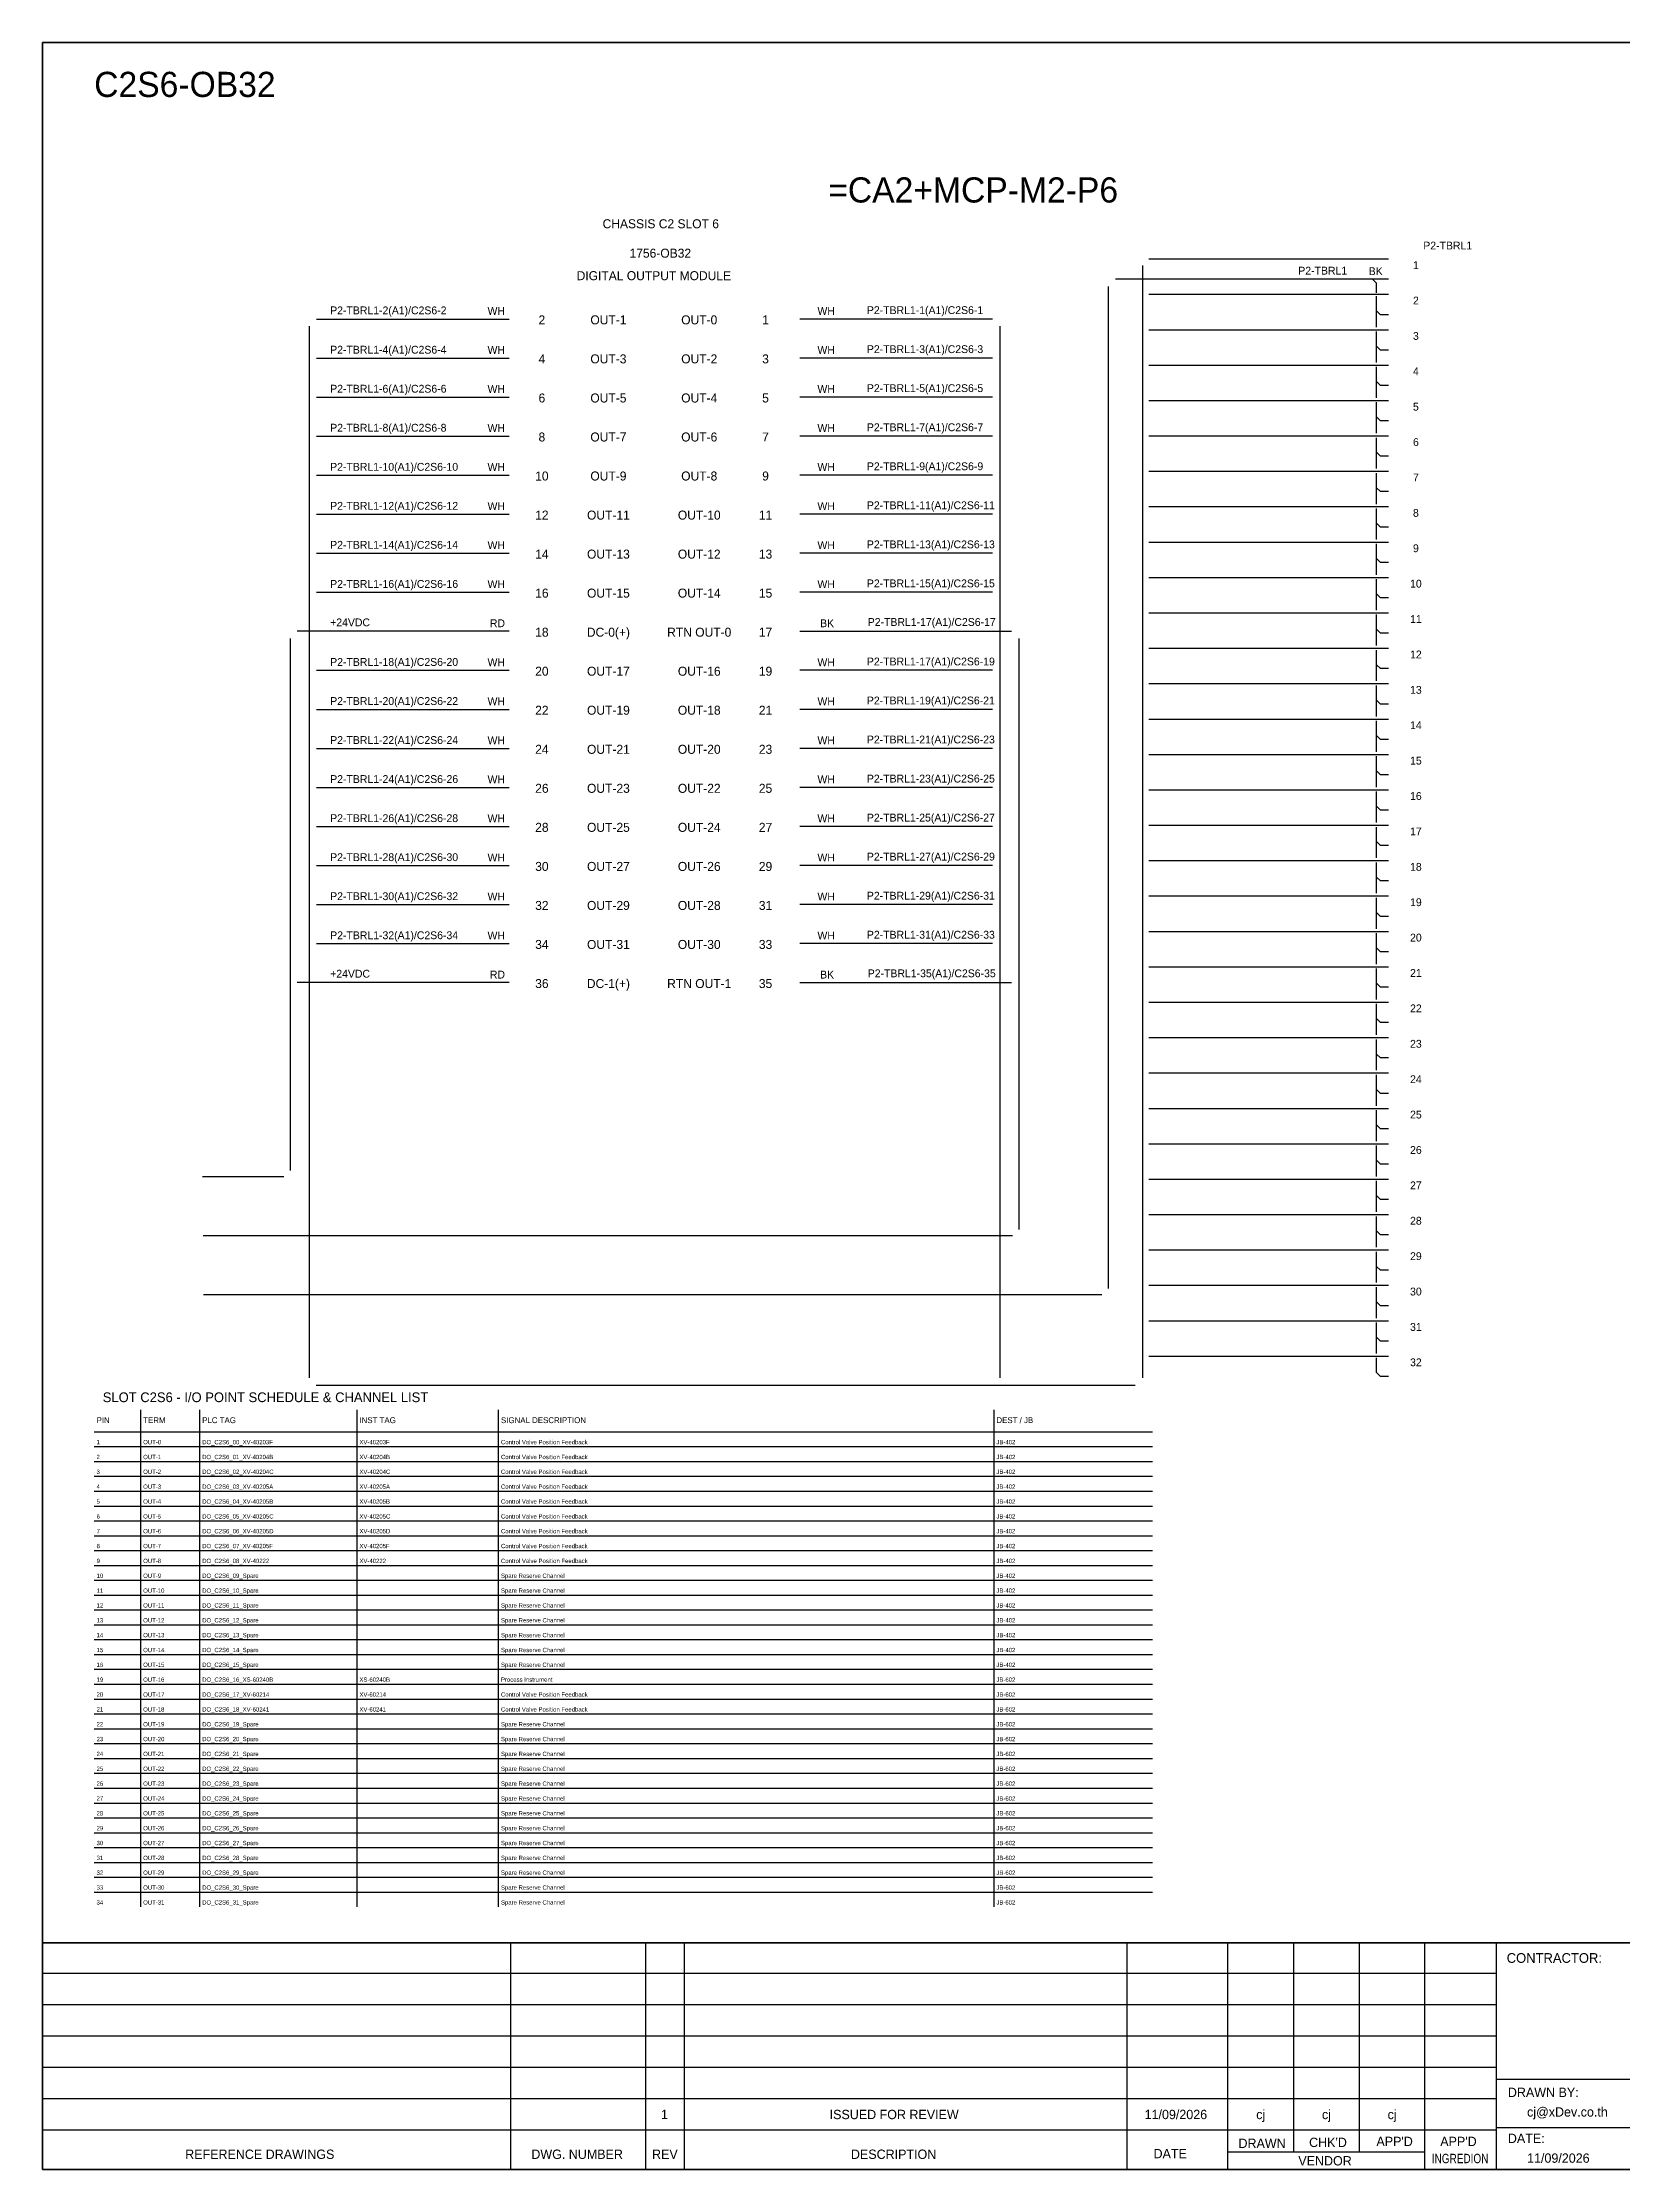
# Model space of a CAD drawing. Header units: metres. Extents: x 0 to 54213, y 0 to 2704.
# Drawn here: x 37740 to 39749, y 0 to 2704 of the extents above; entities that cross this region are included whole.
import ezdxf
from ezdxf.enums import TextEntityAlignment as Align

# ---------------------------------------------------------------- set-up
doc = ezdxf.new("R2010")
doc.units = ezdxf.units.M

msp = doc.modelspace()

# ---------------------------------------------------------------- linework, layer by layer
for p, q in [((39431, 2403.2), (39436, 2398.2)), ((39436, 2385.8), (39436, 2398.2)), ((39436, 2342.5), (39436, 2381.8)), ((39441, 2358.2), (39436, 2363.2)), ((39451.4, 2358.2), (39441, 2358.2)), ((39436, 2297.5), (39436, 2336.8)), ((39441, 2313.2), (39436, 2318.2)), ((39451.4, 2313.2), (39441, 2313.2)), ((39436, 2252.5), (39436, 2291.8)), ((39441, 2268.2), (39436, 2273.2)), ((39436, 2207.5), (39436, 2246.8)), ((39451.4, 2268.2), (39441, 2268.2)), ((39441, 2223.2), (39436, 2228.2)), ((39451.4, 2223.2), (39441, 2223.2)), ((39436, 2162.5), (39436, 2201.8)), ((39441, 2178.2), (39436, 2183.2)), ((39451.4, 2178.2), (39441, 2178.2)), ((39436, 2117.5), (39436, 2156.8)), ((39441, 2133.2), (39436, 2138.2)), ((39436, 2072.5), (39436, 2111.8)), ((39451.4, 2133.2), (39441, 2133.2)), ((39441, 2088.2), (39436, 2093.2)), ((39451.4, 2088.2), (39441, 2088.2)), ((39436, 2027.5), (39436, 2066.8)), ((39441, 2043.2), (39436, 2048.2)), ((39451.4, 2043.2), (39441, 2043.2)), ((39436, 1982.5), (39436, 2021.8)), ((39441, 1998.2), (39436, 2003.2)), ((39436, 1937.5), (39436, 1976.8)), ((39451.4, 1998.2), (39441, 1998.2)), ((39441, 1953.2), (39436, 1958.2)), ((39451.4, 1953.2), (39441, 1953.2)), ((39436, 1892.5), (39436, 1931.8)), ((39441, 1908.2), (39436, 1913.2)), ((39451.4, 1908.2), (39441, 1908.2)), ((39436, 1847.5), (39436, 1886.8)), ((39441, 1863.2), (39436, 1868.2)), ((39436, 1802.5), (39436, 1841.8)), ((39451.4, 1863.2), (39441, 1863.2)), ((39441, 1818.2), (39436, 1823.2)), ((39451.4, 1818.2), (39441, 1818.2)), ((39436, 1757.5), (39436, 1796.8)), ((39441, 1773.2), (39436, 1778.2)), ((39451.4, 1773.2), (39441, 1773.2)), ((39436, 1712.5), (39436, 1751.8)), ((39441, 1728.2), (39436, 1733.2)), ((39436, 1667.5), (39436, 1706.8)), ((39451.4, 1728.2), (39441, 1728.2)), ((39441, 1683.2), (39436, 1688.2)), ((39451.4, 1683.2), (39441, 1683.2)), ((39436, 1622.5), (39436, 1661.8)), ((39441, 1638.2), (39436, 1643.2)), ((39451.4, 1638.2), (39441, 1638.2)), ((39436, 1577.5), (39436, 1616.8)), ((39441, 1593.2), (39436, 1598.2)), ((39436, 1532.5), (39436, 1571.8)), ((39451.4, 1593.2), (39441, 1593.2)), ((39441, 1548.2), (39436, 1553.2)), ((39451.4, 1548.2), (39441, 1548.2)), ((39436, 1487.5), (39436, 1526.8)), ((39441, 1503.2), (39436, 1508.2)), ((39451.4, 1503.2), (39441, 1503.2)), ((39436, 1442.5), (39436, 1481.8)), ((39441, 1458.2), (39436, 1463.2)), ((39436, 1397.5), (39436, 1436.8)), ((39451.4, 1458.2), (39441, 1458.2)), ((39441, 1413.2), (39436, 1418.2)), ((39451.4, 1413.2), (39441, 1413.2)), ((39436, 1352.5), (39436, 1391.8)), ((39441, 1368.2), (39436, 1373.2)), ((39451.4, 1368.2), (39441, 1368.2)), ((39436, 1307.5), (39436, 1346.8)), ((39441, 1323.2), (39436, 1328.2)), ((39436, 1262.5), (39436, 1301.8)), ((39451.4, 1323.2), (39441, 1323.2)), ((39441, 1278.2), (39436, 1283.2)), ((39451.4, 1278.2), (39441, 1278.2)), ((39436, 1217.5), (39436, 1256.8)), ((39441, 1233.2), (39436, 1238.2)), ((39451.4, 1233.2), (39441, 1233.2)), ((39436, 1172.5), (39436, 1211.8)), ((39441, 1188.2), (39436, 1193.2)), ((39436, 1127.5), (39436, 1166.8)), ((39451.4, 1188.2), (39441, 1188.2)), ((39441, 1143.2), (39436, 1148.2)), ((39451.4, 1143.2), (39441, 1143.2)), ((39436, 1082.5), (39436, 1121.8)), ((39441, 1098.2), (39436, 1103.2)), ((39451.4, 1098.2), (39441, 1098.2)), ((39436, 1037.5), (39436, 1076.8)), ((39441, 1053.2), (39436, 1058.2)), ((39436, 1013.2), (39436, 1031.8)), ((39451.4, 1053.2), (39441, 1053.2)), ((39441, 1008.2), (39436, 1013.2)), ((39451.4, 1008.2), (39441, 1008.2))]:
    msp.add_line(p, q)
at = {"color": 1, "ltscale": 25.4}
for p, q in [((38333.1, 1955.7), (38063.7, 1955.7)), ((38054.6, 1946.5), (38054.6, 1270))]:
    msp.add_line(p, q, dxfattribs=at)
at = {"color": 7}
for p, q in [((37864.7, 333.8), (37864.7, 965.9)), ((37939.7, 333.8), (37939.7, 965.9)), ((38139.7, 333.8), (38139.7, 965.9)), ((38319.7, 333.8), (38319.7, 965.9)), ((38949.7, 333.8), (38949.7, 965.9)), ((37805.4, 937.9), (39151.2, 937.9))]:
    msp.add_line(p, q, dxfattribs=at)
at = {"color": 8}
for p, q in [((37805.4, 919), (39151.2, 919)), ((37805.4, 900.1), (39151.2, 900.1)), ((37805.4, 881.3), (39151.2, 881.3)), ((37805.4, 862.4), (39151.2, 862.4)), ((37805.4, 843.5), (39151.2, 843.5)), ((37805.4, 824.6), (39151.2, 824.6)), ((37805.4, 805.8), (39151.2, 805.8)), ((37805.4, 786.9), (39151.2, 786.9)), ((37805.4, 768), (39151.2, 768)), ((37805.4, 749.1), (39151.2, 749.1)), ((37805.4, 730.2), (39151.2, 730.2)), ((37805.4, 711.4), (39151.2, 711.4)), ((37805.4, 692.5), (39151.2, 692.5)), ((37805.4, 673.6), (39151.2, 673.6)), ((37805.4, 654.7), (39151.2, 654.7)), ((37805.4, 635.9), (39151.2, 635.9)), ((37805.4, 617), (39151.2, 617)), ((37805.4, 598.1), (39151.2, 598.1)), ((37805.4, 579.2), (39151.2, 579.2)), ((37805.4, 560.3), (39151.2, 560.3)), ((37805.4, 541.5), (39151.2, 541.5)), ((37805.4, 522.6), (39151.2, 522.6)), ((37805.4, 503.7), (39151.2, 503.7)), ((37805.4, 484.8), (39151.2, 484.8)), ((37805.4, 465.9), (39151.2, 465.9)), ((37805.4, 447.1), (39151.2, 447.1)), ((37805.4, 428.2), (39151.2, 428.2)), ((37805.4, 409.3), (39151.2, 409.3)), ((37805.4, 390.4), (39151.2, 390.4)), ((37805.4, 371.6), (39151.2, 371.6)), ((37805.4, 352.7), (39151.2, 352.7))]:
    msp.add_line(p, q, dxfattribs=at)
at = {"layer": 'GT_1', "color": 4}
for p, q in [((38335.1, 0), (38335.1, 288.2)), ((38507, 0), (38507, 288.2)), ((38556.2, 0), (38556.2, 288.2)), ((39118.8, 0), (39118.8, 288.2)), ((39247.1, 0), (39247.1, 288.2)), ((39330.7, 21.8), (39330.7, 288.2)), ((39414.2, 21.8), (39414.2, 288.2)), ((39497.5, 0), (39497.5, 288.2)), ((39588.5, 0), (39588.5, 288.2)), ((39588.5, 249.3), (37739.7, 249.3)), ((39588.5, 209.5), (37739.7, 209.5)), ((39588.5, 169.6), (37739.7, 169.6)), ((39588.5, 129.7), (37739.7, 129.7)), ((40375.5, 114.3), (39588.5, 114.3)), ((39588.5, 89.7), (37739.7, 89.7)), ((39588.4, 49.8), (37739.7, 49.8)), ((40375.5, 52.9), (39588.5, 52.9)), ((39497.5, 21.8), (39247.1, 21.8))]:
    msp.add_line(p, q, dxfattribs=at)
at = {"layer": 'HELPPOINT', "color": 4, "lineweight": 35}
for p, q in [((37739.7, 0), (37739.7, 2704.2)), ((37739.7, 2704.2), (41633, 2704.2)), ((37739.7, 0), (37739.7, 2704.2)), ((37739.7, 2704.2), (41633, 2704.2)), ((41633, 0), (37739.7, 0)), ((41633, 0), (37739.7, 0))]:
    msp.add_line(p, q, dxfattribs=at)
at = {"layer": 'IE-WIRE', "color": 4, "ltscale": 25.4}
for p, q in [((39138.3, 2420.7), (39138.3, 1006.3)), ((39451.4, 2428.7), (39146.3, 2428.7)), ((39451.4, 2383.7), (39146.3, 2383.7)), ((38087.9, 2352.7), (38333.1, 2352.7)), ((38947.9, 2352.7), (38702.6, 2352.7)), ((38078.7, 2343.6), (38078.7, 1006.3)), ((38957, 2343.6), (38957, 1006.3)), ((39451.4, 2338.7), (39146.3, 2338.7)), ((38087.9, 2303.1), (38333.1, 2303.1)), ((38947.9, 2303.1), (38702.6, 2303.1)), ((39451.4, 2293.7), (39146.3, 2293.7)), ((38087.9, 2253.5), (38333.1, 2253.5)), ((38947.9, 2253.5), (38702.6, 2253.5)), ((39451.4, 2248.7), (39146.3, 2248.7)), ((38087.9, 2203.8), (38333.1, 2203.8)), ((38947.9, 2203.8), (38702.6, 2203.8)), ((39451.4, 2203.7), (39146.3, 2203.7)), ((38087.9, 2154.2), (38333.1, 2154.2)), ((38947.9, 2154.2), (38702.6, 2154.2)), ((39451.4, 2158.7), (39146.3, 2158.7)), ((39451.4, 2113.7), (39146.3, 2113.7)), ((38087.9, 2104.6), (38333.1, 2104.6)), ((38947.9, 2104.6), (38702.6, 2104.6)), ((39451.4, 2068.7), (39146.3, 2068.7)), ((38087.9, 2055), (38333.1, 2055)), ((38947.9, 2055), (38702.6, 2055)), ((38087.9, 2005.3), (38333.1, 2005.3)), ((38947.9, 2005.3), (38702.6, 2005.3)), ((39451.4, 2023.7), (39146.3, 2023.7)), ((39451.4, 1978.7), (39146.3, 1978.7)), ((39451.4, 1933.7), (39146.3, 1933.7)), ((38087.9, 1906.1), (38333.1, 1906.1)), ((38947.9, 1906.1), (38702.6, 1906.1)), ((39451.4, 1888.7), (39146.3, 1888.7)), ((38087.9, 1856.4), (38333.1, 1856.4)), ((38947.9, 1856.4), (38702.6, 1856.4)), ((39451.4, 1843.7), (39146.3, 1843.7)), ((38087.9, 1806.8), (38333.1, 1806.8)), ((38947.9, 1806.8), (38702.6, 1806.8)), ((39451.4, 1798.7), (39146.3, 1798.7)), ((38087.9, 1757.2), (38333.1, 1757.2)), ((38947.9, 1757.2), (38702.6, 1757.2)), ((39451.4, 1753.7), (39146.3, 1753.7)), ((38087.9, 1707.5), (38333.1, 1707.5)), ((38947.9, 1707.5), (38702.6, 1707.5)), ((39451.4, 1708.7), (39146.3, 1708.7)), ((38087.9, 1657.9), (38333.1, 1657.9)), ((38947.9, 1657.9), (38702.6, 1657.9)), ((39451.4, 1663.7), (39146.3, 1663.7)), ((38087.9, 1608.3), (38333.1, 1608.3)), ((38947.9, 1608.3), (38702.6, 1608.3)), ((39451.4, 1618.7), (39146.3, 1618.7)), ((39451.4, 1573.7), (39146.3, 1573.7)), ((38087.9, 1558.6), (38333.1, 1558.6)), ((38947.9, 1558.6), (38702.6, 1558.6)), ((39451.4, 1528.7), (39146.3, 1528.7)), ((39451.4, 1483.7), (39146.3, 1483.7)), ((39451.4, 1438.7), (39146.3, 1438.7)), ((39451.4, 1393.7), (39146.3, 1393.7)), ((39451.4, 1348.7), (39146.3, 1348.7)), ((39451.4, 1303.7), (39146.3, 1303.7)), ((39451.4, 1258.7), (39146.3, 1258.7)), ((39451.4, 1213.7), (39146.3, 1213.7)), ((39451.4, 1168.7), (39146.3, 1168.7)), ((39451.4, 1123.7), (39146.3, 1123.7)), ((39451.4, 1078.7), (39146.3, 1078.7)), ((39451.4, 1033.7), (39146.3, 1033.7))]:
    msp.add_line(p, q, dxfattribs=at)
at = {"layer": 'IE-WIRE', "color": 7, "ltscale": 25.4}
for p, q in [((39094.8, 2394.1), (39094.8, 1119.9)), ((38702.6, 1955.7), (38972, 1955.7)), ((38981.1, 1946.5), (38981.1, 1194.9)), ((38702.6, 1509), (38972, 1509)), ((38973.1, 1186.9), (37943.8, 1186.9)), ((39086.8, 1111.9), (37944.5, 1111.9))]:
    msp.add_line(p, q, dxfattribs=at)
at = {"layer": 'IE-WIRE', "ltscale": 25.4}
msp.add_line((39451.4, 2403.2), (39104, 2403.2), dxfattribs=at)
at = {"layer": 'IE-WIRE', "color": 1, "ltscale": 25.4}
for p, q in [((38333.1, 1509), (38063.7, 1509)), ((38046.6, 1262), (37943.1, 1262))]:
    msp.add_line(p, q, dxfattribs=at)
at = {"layer": 'IE-WIRE', "color": 4}
msp.add_line((38087.8, 997.2), (39129.2, 997.2), dxfattribs=at)
at = {"layer": 'MEMBER', "color": 4, "lineweight": 35}
msp.add_line((37739.7, 288.2), (41633, 288.2), dxfattribs=at)
msp.add_line((37739.7, 288.2), (41633, 288.2), dxfattribs=at)

# ---------------------------------------------------------------- texts
at = {"color": 2}
msp.add_text('C2S6-OB32', height=32, dxfattribs=at).set_placement((37805.4, 2635))
for s, height, p in [('=CA2+MCP-M2-P6', 32, (38923.1, 2516.8)), ('CHASSIS C2 SLOT 6', 11.441, (38525.9, 2473.8)), ('1756-OB32', 11.44, (38525.3, 2436.4)), ('DIGITAL OUTPUT MODULE', 11.441, (38517.1, 2407.8)), ('2', 11.4, (38374.7, 2351.6)), ('OUT-1', 11.44, (38459.3, 2351.6)), ('OUT-0', 11.44, (38574.8, 2351.6)), ('1', 11.4, (38659.1, 2351.6)), ('4', 11.4, (38374.7, 2302)), ('OUT-3', 11.44, (38459.3, 2302)), ('OUT-2', 11.44, (38574.8, 2302)), ('3', 11.4, (38659.1, 2302)), ('6', 11.4, (38374.7, 2252.3)), ('OUT-5', 11.44, (38459.3, 2252.3)), ('OUT-4', 11.44, (38574.8, 2252.3)), ('5', 11.4, (38659.1, 2252.3)), ('8', 11.4, (38374.7, 2202.7)), ('OUT-7', 11.44, (38459.3, 2202.7)), ('OUT-6', 11.44, (38574.8, 2202.7)), ('7', 11.4, (38659.1, 2202.7)), ('10', 11.44, (38374.7, 2153.1)), ('OUT-9', 11.44, (38459.3, 2153.1)), ('OUT-8', 11.44, (38574.8, 2153.1)), ('9', 11.4, (38659.1, 2153.1)), ('12', 11.44, (38374.7, 2103.4)), ('OUT-11', 11.44, (38459.3, 2103.4)), ('OUT-10', 11.44, (38574.8, 2103.4)), ('11', 11.44, (38659.1, 2103.4)), ('14', 11.44, (38374.7, 2053.8)), ('OUT-13', 11.44, (38459.3, 2053.8)), ('OUT-12', 11.44, (38574.8, 2053.8)), ('13', 11.44, (38659.1, 2053.8)), ('16', 11.44, (38374.7, 2004.2)), ('OUT-15', 11.44, (38459.3, 2004.2)), ('OUT-14', 11.44, (38574.8, 2004.2)), ('15', 11.44, (38659.1, 2004.2)), ('18', 11.44, (38374.7, 1954.5)), ('DC-0(+)', 11.44, (38459.3, 1954.5)), ('RTN OUT-0', 11.44, (38574.8, 1954.5)), ('17', 11.44, (38659.1, 1954.5)), ('20', 11.44, (38374.7, 1904.9)), ('OUT-17', 11.44, (38459.3, 1904.9)), ('OUT-16', 11.44, (38574.8, 1904.9)), ('19', 11.44, (38659.1, 1904.9)), ('22', 11.44, (38374.7, 1855.3)), ('OUT-19', 11.44, (38459.3, 1855.3)), ('OUT-18', 11.44, (38574.8, 1855.3)), ('21', 11.44, (38659.1, 1855.3)), ('24', 11.44, (38374.7, 1805.6)), ('OUT-21', 11.44, (38459.3, 1805.6)), ('OUT-20', 11.44, (38574.8, 1805.6)), ('23', 11.44, (38659.1, 1805.6)), ('26', 11.44, (38374.7, 1756)), ('OUT-23', 11.44, (38459.3, 1756)), ('OUT-22', 11.44, (38574.8, 1756)), ('25', 11.44, (38659.1, 1756)), ('28', 11.44, (38374.7, 1706.4)), ('OUT-25', 11.44, (38459.3, 1706.4)), ('OUT-24', 11.44, (38574.8, 1706.4)), ('27', 11.44, (38659.1, 1706.4)), ('30', 11.44, (38374.7, 1656.7)), ('OUT-27', 11.44, (38459.3, 1656.7)), ('OUT-26', 11.44, (38574.8, 1656.7)), ('29', 11.44, (38659.1, 1656.7)), ('32', 11.44, (38374.7, 1607.1)), ('OUT-29', 11.44, (38459.3, 1607.1)), ('OUT-28', 11.44, (38574.8, 1607.1)), ('31', 11.44, (38659.1, 1607.1)), ('34', 11.44, (38374.7, 1557.5)), ('OUT-31', 11.44, (38459.3, 1557.5)), ('OUT-30', 11.44, (38574.8, 1557.5)), ('33', 11.44, (38659.1, 1557.5)), ('36', 11.44, (38374.7, 1507.8)), ('DC-1(+)', 11.44, (38459.3, 1507.8)), ('RTN OUT-1', 11.44, (38574.8, 1507.8)), ('35', 11.44, (38659.1, 1507.8))]:
    msp.add_text(s, height=height, dxfattribs=at).set_placement(p, align=Align.MIDDLE_CENTER)
at = {"color": 4}
for s, p in [('P2-TBRL1', (39526.6, 2446.1)), ('1', (39486.1, 2421.2)), ('2', (39486.1, 2376.2)), ('3', (39486.1, 2331.2)), ('4', (39486.1, 2286.2)), ('5', (39486.1, 2241.2)), ('6', (39486.1, 2196.2)), ('7', (39486.1, 2151.2)), ('8', (39486.1, 2106.2)), ('9', (39486.1, 2061.2)), ('10', (39486.1, 2016.2)), ('11', (39486.1, 1971.2)), ('12', (39486.1, 1926.2)), ('13', (39486.1, 1881.2)), ('14', (39486.1, 1836.2)), ('15', (39486.1, 1791.2)), ('16', (39486.1, 1746.2)), ('17', (39486.1, 1701.2)), ('18', (39486.1, 1656.2)), ('19', (39486.1, 1611.2)), ('20', (39486.1, 1566.2)), ('21', (39486.1, 1521.2)), ('22', (39486.1, 1476.2)), ('23', (39486.1, 1431.2)), ('24', (39486.1, 1386.2)), ('25', (39486.1, 1341.2)), ('26', (39486.1, 1296.2)), ('27', (39486.1, 1251.2)), ('28', (39486.1, 1206.2)), ('29', (39486.1, 1161.2)), ('30', (39486.1, 1116.2)), ('31', (39486.1, 1071.2)), ('32', (39486.1, 1026.2))]:
    msp.add_text(s, height=9.95, dxfattribs=at).set_placement(p, align=Align.MIDDLE_CENTER)
for s, p in [('P2-TBRL1', (39398.7, 2409.2)), ('BK', (39443.9, 2408.5))]:
    msp.add_text(s, height=9.95).set_placement(p, align=Align.RIGHT)
for s, height, p in [('P2-TBRL1-2(A1)/C2S6-2', 9.949, (38105.5, 2358.7)), ('WH', 9.95, (38305.6, 2358)), ('WH', 9.95, (38725.1, 2358)), ('P2-TBRL1-1(A1)/C2S6-1', 9.949, (38788, 2359)), ('P2-TBRL1-4(A1)/C2S6-4', 9.949, (38105.5, 2308.7)), ('WH', 9.95, (38305.6, 2308.4)), ('WH', 9.95, (38725.1, 2308.4)), ('P2-TBRL1-3(A1)/C2S6-3', 9.949, (38788, 2309.4)), ('P2-TBRL1-6(A1)/C2S6-6', 9.949, (38105.5, 2259.1)), ('WH', 9.95, (38305.6, 2258.7)), ('WH', 9.95, (38725.1, 2258.7)), ('P2-TBRL1-5(A1)/C2S6-5', 9.949, (38788, 2259.8)), ('P2-TBRL1-8(A1)/C2S6-8', 9.949, (38105.5, 2209.5)), ('WH', 9.95, (38305.6, 2209.1)), ('WH', 9.95, (38725.1, 2209.1)), ('P2-TBRL1-7(A1)/C2S6-7', 9.949, (38788, 2210.1)), ('P2-TBRL1-10(A1)/C2S6-10', 9.949, (38105.5, 2159.8)), ('WH', 9.95, (38305.6, 2159.5)), ('WH', 9.95, (38725.1, 2159.5)), ('P2-TBRL1-9(A1)/C2S6-9', 9.949, (38788, 2160.5)), ('P2-TBRL1-12(A1)/C2S6-12', 9.949, (38105.5, 2110.2)), ('WH', 9.95, (38305.6, 2109.8)), ('WH', 9.95, (38725.1, 2109.8)), ('P2-TBRL1-11(A1)/C2S6-11', 9.949, (38788, 2110.9)), ('P2-TBRL1-14(A1)/C2S6-14', 9.949, (38105.5, 2060.6)), ('WH', 9.95, (38305.6, 2060.2)), ('WH', 9.95, (38725.1, 2060.2)), ('P2-TBRL1-13(A1)/C2S6-13', 9.949, (38788, 2061.2)), ('P2-TBRL1-16(A1)/C2S6-16', 9.949, (38105.5, 2010.9)), ('WH', 9.95, (38305.6, 2010.6)), ('WH', 9.95, (38725.1, 2010.6)), ('P2-TBRL1-15(A1)/C2S6-15', 9.949, (38788, 2011.6)), ('P2-TBRL1-18(A1)/C2S6-20', 9.949, (38105.5, 1911.7)), ('WH', 9.95, (38305.6, 1911.3)), ('WH', 9.95, (38725.1, 1911.3)), ('P2-TBRL1-17(A1)/C2S6-19', 9.949, (38788, 1912.3)), ('P2-TBRL1-20(A1)/C2S6-22', 9.949, (38105.5, 1862)), ('WH', 9.95, (38305.6, 1861.7)), ('WH', 9.95, (38725.1, 1861.7)), ('P2-TBRL1-19(A1)/C2S6-21', 9.949, (38788, 1862.7)), ('P2-TBRL1-22(A1)/C2S6-24', 9.949, (38105.5, 1812.4)), ('WH', 9.95, (38305.6, 1812)), ('WH', 9.95, (38725.1, 1812)), ('P2-TBRL1-21(A1)/C2S6-23', 9.949, (38788, 1813.1)), ('P2-TBRL1-24(A1)/C2S6-26', 9.949, (38105.5, 1762.8)), ('WH', 9.95, (38305.6, 1762.4)), ('WH', 9.95, (38725.1, 1762.4)), ('P2-TBRL1-23(A1)/C2S6-25', 9.949, (38788, 1763.4)), ('P2-TBRL1-26(A1)/C2S6-28', 9.949, (38105.5, 1713.1)), ('WH', 9.95, (38305.6, 1712.8)), ('WH', 9.95, (38725.1, 1712.8)), ('P2-TBRL1-25(A1)/C2S6-27', 9.949, (38788, 1713.8)), ('P2-TBRL1-28(A1)/C2S6-30', 9.949, (38105.5, 1663.5)), ('WH', 9.95, (38305.6, 1663.1)), ('WH', 9.95, (38725.1, 1663.1)), ('P2-TBRL1-27(A1)/C2S6-29', 9.949, (38788, 1664.2)), ('P2-TBRL1-30(A1)/C2S6-32', 9.949, (38105.5, 1613.9)), ('WH', 9.95, (38305.6, 1613.5)), ('WH', 9.95, (38725.1, 1613.5)), ('P2-TBRL1-29(A1)/C2S6-31', 9.949, (38788, 1614.5)), ('P2-TBRL1-32(A1)/C2S6-34', 9.949, (38105.5, 1564.2)), ('WH', 9.95, (38305.6, 1563.9)), ('WH', 9.95, (38725.1, 1563.9)), ('P2-TBRL1-31(A1)/C2S6-33', 9.949, (38788, 1564.9))]:
    msp.add_text(s, height=height, dxfattribs=at).set_placement(p)
at = {"color": 1}
for s, p in [('+24VDC', (38105.5, 1962)), ('RD', (38308.6, 1960.9)), ('+24VDC', (38105.5, 1515.3)), ('RD', (38308.6, 1514.2))]:
    msp.add_text(s, height=9.95, dxfattribs=at).set_placement(p)
at = {"color": 7}
for s, height, p in [('BK', 9.95, (38728.5, 1960.9)), ('P2-TBRL1-17(A1)/C2S6-17', 9.949, (38789.1, 1962.5)), ('BK', 9.95, (38728.5, 1514.2)), ('P2-TBRL1-35(A1)/C2S6-35', 9.949, (38789.1, 1515.8)), ('1', 5.5, (37808.4, 922)), ('OUT-0', 5.5, (37867.7, 922)), ('DO_C2S6_00_XV-40203F', 5.5, (37942.7, 922)), ('XV-40203F', 5.5, (38142.7, 922)), ('Control Valve Position Feedback', 5.5, (38322.7, 922)), ('JB-402', 5.5, (38952.7, 922)), ('2', 5.5, (37808.4, 903.1)), ('OUT-1', 5.5, (37867.7, 903.1)), ('DO_C2S6_01_XV-40204B', 5.5, (37942.7, 903.1)), ('XV-40204B', 5.5, (38142.7, 903.1)), ('Control Valve Position Feedback', 5.5, (38322.7, 903.1)), ('JB-402', 5.5, (38952.7, 903.1)), ('4', 5.5, (37808.4, 865.4)), ('3', 5.5, (37808.4, 884.3)), ('OUT-2', 5.5, (37867.7, 884.3)), ('OUT-3', 5.5, (37867.7, 865.4)), ('DO_C2S6_02_XV-40204C', 5.5, (37942.7, 884.3)), ('DO_C2S6_03_XV-40205A', 5.5, (37942.7, 865.4)), ('XV-40204C', 5.5, (38142.7, 884.3)), ('XV-40205A', 5.5, (38142.7, 865.4)), ('Control Valve Position Feedback', 5.5, (38322.7, 884.3)), ('Control Valve Position Feedback', 5.5, (38322.7, 865.4)), ('JB-402', 5.5, (38952.7, 884.3)), ('JB-402', 5.5, (38952.7, 865.4)), ('5', 5.5, (37808.4, 846.5)), ('OUT-4', 5.5, (37867.7, 846.5)), ('DO_C2S6_04_XV-40205B', 5.5, (37942.7, 846.5)), ('XV-40205B', 5.5, (38142.7, 846.5)), ('Control Valve Position Feedback', 5.5, (38322.7, 846.5)), ('JB-402', 5.5, (38952.7, 846.5)), ('6', 5.5, (37808.4, 827.6)), ('7', 5.5, (37808.4, 808.8)), ('OUT-5', 5.5, (37867.7, 827.6)), ('OUT-6', 5.5, (37867.7, 808.8)), ('DO_C2S6_05_XV-40205C', 5.5, (37942.7, 827.6)), ('DO_C2S6_06_XV-40205D', 5.5, (37942.7, 808.8)), ('XV-40205C', 5.5, (38142.7, 827.6)), ('XV-40205D', 5.5, (38142.7, 808.8)), ('Control Valve Position Feedback', 5.5, (38322.7, 827.6)), ('Control Valve Position Feedback', 5.5, (38322.7, 808.8)), ('JB-402', 5.5, (38952.7, 827.6)), ('JB-402', 5.5, (38952.7, 808.8)), ('8', 5.5, (37808.4, 789.9)), ('OUT-7', 5.5, (37867.7, 789.9)), ('DO_C2S6_07_XV-40205F', 5.5, (37942.7, 789.9)), ('XV-40205F', 5.5, (38142.7, 789.9)), ('Control Valve Position Feedback', 5.5, (38322.7, 789.9)), ('JB-402', 5.5, (38952.7, 789.9)), ('9', 5.5, (37808.4, 771)), ('10', 5.5, (37808.4, 752.1)), ('OUT-8', 5.5, (37867.7, 771)), ('OUT-9', 5.5, (37867.7, 752.1)), ('DO_C2S6_08_XV-40222', 5.5, (37942.7, 771)), ('DO_C2S6_09_Spare', 5.5, (37942.7, 752.1)), ('XV-40222', 5.5, (38142.7, 771)), ('Spare Reserve Channel', 5.5, (38322.7, 752.1)), ('Control Valve Position Feedback', 5.5, (38322.7, 771)), ('JB-402', 5.5, (38952.7, 771)), ('JB-402', 5.5, (38952.7, 752.1)), ('11', 5.5, (37808.4, 733.2)), ('OUT-10', 5.5, (37867.7, 733.2)), ('DO_C2S6_10_Spare', 5.5, (37942.7, 733.2)), ('Spare Reserve Channel', 5.5, (38322.7, 733.2)), ('JB-402', 5.5, (38952.7, 733.2)), ('12', 5.5, (37808.4, 714.4)), ('OUT-11', 5.5, (37867.7, 714.4)), ('DO_C2S6_11_Spare', 5.5, (37942.7, 714.4)), ('Spare Reserve Channel', 5.5, (38322.7, 714.4)), ('JB-402', 5.5, (38952.7, 714.4)), ('13', 5.5, (37808.4, 695.5)), ('14', 5.5, (37808.4, 676.6)), ('OUT-12', 5.5, (37867.7, 695.5)), ('OUT-13', 5.5, (37867.7, 676.6)), ('DO_C2S6_12_Spare', 5.5, (37942.7, 695.5)), ('DO_C2S6_13_Spare', 5.5, (37942.7, 676.6)), ('Spare Reserve Channel', 5.5, (38322.7, 695.5)), ('Spare Reserve Channel', 5.5, (38322.7, 676.6)), ('JB-402', 5.5, (38952.7, 695.5)), ('JB-402', 5.5, (38952.7, 676.6)), ('15', 5.5, (37808.4, 657.7)), ('OUT-14', 5.5, (37867.7, 657.7)), ('DO_C2S6_14_Spare', 5.5, (37942.7, 657.7)), ('Spare Reserve Channel', 5.5, (38322.7, 657.7)), ('JB-402', 5.5, (38952.7, 657.7)), ('16', 5.5, (37808.4, 638.9)), ('19', 5.5, (37808.4, 620)), ('OUT-15', 5.5, (37867.7, 638.9)), ('OUT-16', 5.5, (37867.7, 620)), ('DO_C2S6_15_Spare', 5.5, (37942.7, 638.9)), ('DO_C2S6_16_XS-60240B', 5.5, (37942.7, 620)), ('XS-60240B', 5.5, (38142.7, 620)), ('Spare Reserve Channel', 5.5, (38322.7, 638.9)), ('Process Instrument', 5.5, (38322.7, 620)), ('JB-402', 5.5, (38952.7, 638.9)), ('JB-602', 5.5, (38952.7, 620)), ('20', 5.5, (37808.4, 601.1)), ('OUT-17', 5.5, (37867.7, 601.1)), ('DO_C2S6_17_XV-60214', 5.5, (37942.7, 601.1)), ('XV-60214', 5.5, (38142.7, 601.1)), ('Control Valve Position Feedback', 5.5, (38322.7, 601.1)), ('JB-602', 5.5, (38952.7, 601.1)), ('21', 5.5, (37808.4, 582.2)), ('22', 5.5, (37808.4, 563.3)), ('OUT-18', 5.5, (37867.7, 582.2)), ('OUT-19', 5.5, (37867.7, 563.3)), ('DO_C2S6_18_XV-60241', 5.5, (37942.7, 582.2)), ('DO_C2S6_19_Spare', 5.5, (37942.7, 563.3)), ('XV-60241', 5.5, (38142.7, 582.2)), ('Spare Reserve Channel', 5.5, (38322.7, 563.3)), ('Control Valve Position Feedback', 5.5, (38322.7, 582.2)), ('JB-602', 5.5, (38952.7, 582.2)), ('JB-602', 5.5, (38952.7, 563.3)), ('23', 5.5, (37808.4, 544.5)), ('OUT-20', 5.5, (37867.7, 544.5)), ('DO_C2S6_20_Spare', 5.5, (37942.7, 544.5)), ('Spare Reserve Channel', 5.5, (38322.7, 544.5)), ('JB-602', 5.5, (38952.7, 544.5)), ('24', 5.5, (37808.4, 525.6)), ('OUT-21', 5.5, (37867.7, 525.6)), ('DO_C2S6_21_Spare', 5.5, (37942.7, 525.6)), ('Spare Reserve Channel', 5.5, (38322.7, 525.6)), ('JB-602', 5.5, (38952.7, 525.6)), ('25', 5.5, (37808.4, 506.7)), ('26', 5.5, (37808.4, 487.8)), ('OUT-22', 5.5, (37867.7, 506.7)), ('OUT-23', 5.5, (37867.7, 487.8)), ('DO_C2S6_22_Spare', 5.5, (37942.7, 506.7)), ('DO_C2S6_23_Spare', 5.5, (37942.7, 487.8)), ('Spare Reserve Channel', 5.5, (38322.7, 506.7)), ('Spare Reserve Channel', 5.5, (38322.7, 487.8)), ('JB-602', 5.5, (38952.7, 506.7)), ('JB-602', 5.5, (38952.7, 487.8)), ('27', 5.5, (37808.4, 468.9)), ('OUT-24', 5.5, (37867.7, 468.9)), ('DO_C2S6_24_Spare', 5.5, (37942.7, 468.9)), ('Spare Reserve Channel', 5.5, (38322.7, 468.9)), ('JB-602', 5.5, (38952.7, 468.9)), ('28', 5.5, (37808.4, 450.1)), ('29', 5.5, (37808.4, 431.2)), ('OUT-25', 5.5, (37867.7, 450.1)), ('OUT-26', 5.5, (37867.7, 431.2)), ('DO_C2S6_25_Spare', 5.5, (37942.7, 450.1)), ('DO_C2S6_26_Spare', 5.5, (37942.7, 431.2)), ('Spare Reserve Channel', 5.5, (38322.7, 450.1)), ('Spare Reserve Channel', 5.5, (38322.7, 431.2)), ('JB-602', 5.5, (38952.7, 450.1)), ('JB-602', 5.5, (38952.7, 431.2)), ('30', 5.5, (37808.4, 412.3)), ('OUT-27', 5.5, (37867.7, 412.3)), ('DO_C2S6_27_Spare', 5.5, (37942.7, 412.3)), ('Spare Reserve Channel', 5.5, (38322.7, 412.3)), ('JB-602', 5.5, (38952.7, 412.3)), ('31', 5.5, (37808.4, 393.4)), ('32', 5.5, (37808.4, 374.6)), ('OUT-28', 5.5, (37867.7, 393.4)), ('OUT-29', 5.5, (37867.7, 374.6)), ('DO_C2S6_28_Spare', 5.5, (37942.7, 393.4)), ('DO_C2S6_29_Spare', 5.5, (37942.7, 374.6)), ('Spare Reserve Channel', 5.5, (38322.7, 393.4)), ('Spare Reserve Channel', 5.5, (38322.7, 374.6)), ('JB-602', 5.5, (38952.7, 393.4)), ('JB-602', 5.5, (38952.7, 374.6)), ('33', 5.5, (37808.4, 355.7)), ('OUT-30', 5.5, (37867.7, 355.7)), ('DO_C2S6_30_Spare', 5.5, (37942.7, 355.7)), ('Spare Reserve Channel', 5.5, (38322.7, 355.7)), ('JB-602', 5.5, (38952.7, 355.7)), ('34', 5.5, (37808.4, 336.8)), ('OUT-31', 5.5, (37867.7, 336.8)), ('DO_C2S6_31_Spare', 5.5, (37942.7, 336.8)), ('Spare Reserve Channel', 5.5, (38322.7, 336.8)), ('JB-602', 5.5, (38952.7, 336.8))]:
    msp.add_text(s, height=height, dxfattribs=at).set_placement(p)
at = {"color": 3}
for s, p in [('PIN', (37808.4, 948.9)), ('TERM', (37867.7, 948.9)), ('PLC TAG', (37942.7, 948.9)), ('INST TAG', (38142.7, 948.9)), ('SIGNAL DESCRIPTION', (38322.7, 948.9)), ('DEST / JB', (38952.7, 948.9))]:
    msp.add_text(s, height=7.5, dxfattribs=at).set_placement(p)
at = {"layer": 'MEMBER', "color": 4, "ltscale": 0.8}
for s, height, p in [('SLOT C2S6 - I/O POINT SCHEDULE & CHANNEL LIST', 12.35, (37816.3, 975.6)), ('CONTRACTOR:', 12.35, (39601.6, 262.7)), ('DRAWN BY:', 11.88, (39603.1, 92.1)), ('cj@xDev.co.th', 11.875, (39627.5, 67.2)), ('DRAWN', 11.88, (39260.5, 27.3)), ("CHK'D", 11.88, (39350.3, 28.5)), ("APP'D", 11.88, (39435.9, 29.7)), ("APP'D", 11.88, (39517.1, 29.7)), ('DATE:', 11.88, (39603.1, 33.6)), ('REFERENCE DRAWINGS', 11.875, (37921.1, 13.4)), ('DWG. NUMBER', 11.875, (38361.3, 13.4)), ('REV', 11.88, (38514.8, 13.4)), ('DESCRIPTION', 11.875, (38767.7, 13.4)), ('DATE', 11.88, (39152.5, 14.2)), ('VENDOR', 11.88, (39336.6, 5.1)), ('11/09/2026', 11.88, (39627.5, 8.5))]:
    msp.add_text(s, height=height, dxfattribs=at).set_placement(p)
for s, height, p in [('1', 11.9, (38530.6, 69.9)), ('ISSUED FOR REVIEW', 11.875, (38822.7, 69.9)), ('11/09/2026', 11.88, (39180.9, 69.9)), ('cj', 11.88, (39288.8, 69.9)), ('cj', 11.88, (39372.4, 69.9)), ('cj', 11.88, (39455.9, 69.9))]:
    msp.add_text(s, height=height, dxfattribs=at).set_placement(p, align=Align.MIDDLE_CENTER)
at = {"layer": 'MEMBER', "color": 4, "ltscale": 0.8, "width": 0.8}
msp.add_text('INGREDION', height=11.88, dxfattribs=at).set_placement((39506.3, 8))

doc.saveas('drawing.dxf')
